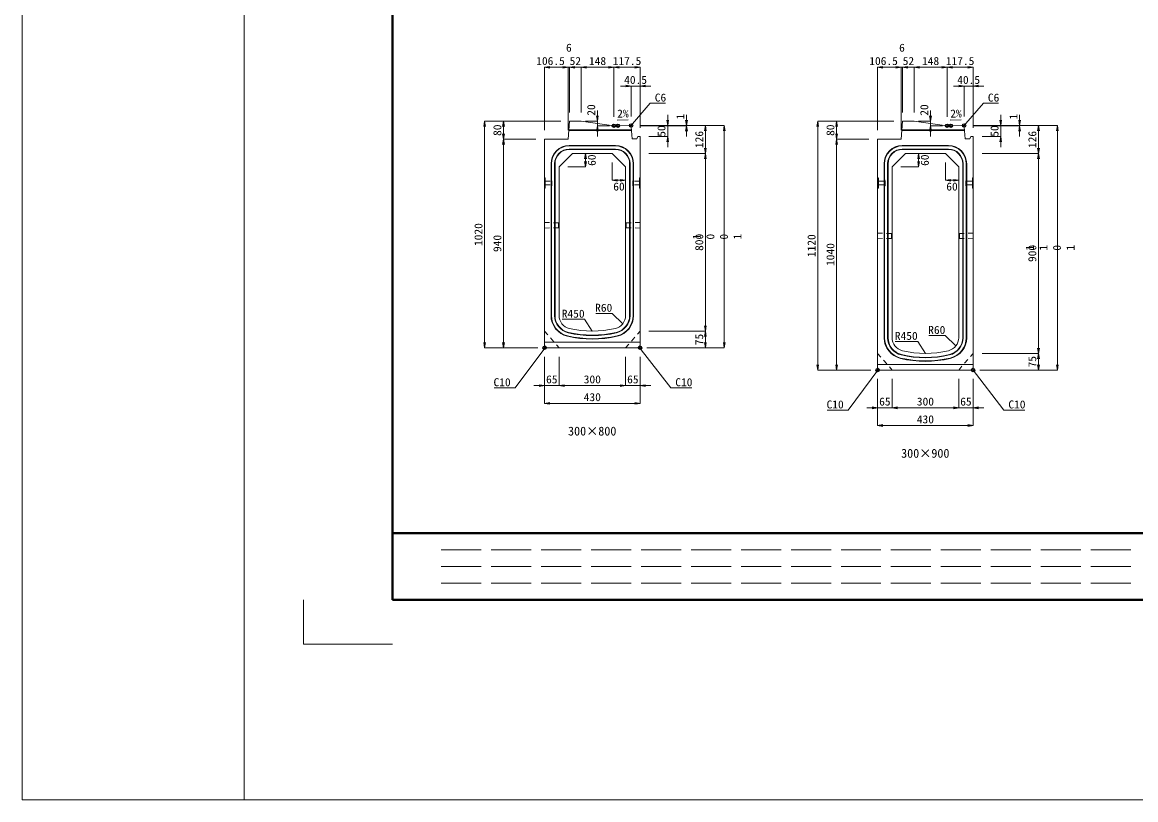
# Model space of a CAD drawing. Units: millimetres at full size; some dimension numbers follow another scale. Extents: x -1267 to 18002, y -8040 to 14480.
# Drawn here: x -1267 to 3747, y -8040 to -4539 of the extents above; entities that cross this region are included whole.
import ezdxf
from ezdxf.enums import TextEntityAlignment as Align

# ---------------------------------------------------------------- set-up
doc = ezdxf.new("R2010")
doc.units = ezdxf.units.MM
doc.header["$LTSCALE"] = 30
doc.header["$PDMODE"] = 32
doc.header["$PDSIZE"] = 15
doc.linetypes.add('DASHED', pattern=[7.5, 6, -1.5])
doc.linetypes.add('USER1', pattern=[1.35, 0.75, -0.6])
for name, color, linetype, lineweight in [('0_2', 7, 'Continuous', 13), ('Defpoints_3', 1, 'Continuous', 13), ('インサート', 3, 'USER1', 9), ('吊りマスター', 4, 'USER1', 9), ('図枠', 7, 'Continuous', 5), ('寸法線', 7, 'Continuous', 13), ('引出線', 4, 'Continuous', 13), ('本体', 2, 'Continuous', 13), ('目地', 132, 'Continuous', 5)]:
    doc.layers.add(name, color=color, linetype=linetype, lineweight=lineweight)
doc.layers.add('作業エリア', color=11, linetype='Continuous')
doc.layers.add('文字', color=7, linetype='Continuous')
doc.styles.add('ＭＳ 明朝', font='')
doc.styles.get('ＭＳ 明朝').set_extended_font_data('MS Mincho')

# ---------------------------------------------------------------- blocks, each defined once
blk = doc.blocks.new('open_arrow')
at = {"color": 0, "linetype": 'Continuous', "lineweight": -2}
blk.add_lwpolyline([(7.5, 1.25), (0, 0), (7.5, -1.25)], dxfattribs=at)

msp = doc.modelspace()

# ---------------------------------------------------------------- linework, layer by layer
at = {"layer": '0_2', "color": 5}
for p, q in [((-1267.22, 14480.25), (-1267.22, -8040.25)), ((-267.22, 14480.25), (-267.22, -8040.25)), ((-1267.22, -8040.25), (18001.66, -8040.25))]:
    msp.add_line(p, q, dxfattribs=at)
at = {"layer": 'Defpoints_3'}
for p, q in [((0, -7140.17), (0, -7340.17)), ((0, -7340.17), (400, -7340.17))]:
    msp.add_line(p, q, dxfattribs=at)
at = {"layer": 'インサート'}
for p, q in [((1088.2, -5254.75), (1115.2, -5254.75)), ((1088.2, -5254.75), (1088.2, -5271.75)), ((1118.2, -5250.75), (1115.2, -5250.75)), ((1115.2, -5250.75), (1115.2, -5275.75)), ((1118.2, -5275.75), (1118.2, -5250.75)), ((1481.8, -5250.75), (1484.8, -5250.75)), ((1481.8, -5275.75), (1481.8, -5250.75)), ((1484.8, -5250.75), (1484.8, -5275.75)), ((1511.8, -5254.75), (1484.8, -5254.75)), ((1511.8, -5254.75), (1511.8, -5271.75)), ((2588.2, -5254.75), (2615.2, -5254.75)), ((2588.2, -5254.75), (2588.2, -5271.75)), ((2618.2, -5250.75), (2615.2, -5250.75)), ((2615.2, -5250.75), (2615.2, -5275.75)), ((2618.2, -5275.75), (2618.2, -5250.75)), ((2981.8, -5250.75), (2984.8, -5250.75)), ((2981.8, -5275.75), (2981.8, -5250.75)), ((2984.8, -5250.75), (2984.8, -5275.75)), ((3011.8, -5254.75), (2984.8, -5254.75)), ((3011.8, -5254.75), (3011.8, -5271.75)), ((1088.2, -5271.75), (1115.2, -5271.75)), ((1115.2, -5275.75), (1118.2, -5275.75)), ((1484.8, -5275.75), (1481.8, -5275.75)), ((1511.8, -5271.75), (1484.8, -5271.75)), ((2588.2, -5271.75), (2615.2, -5271.75)), ((2615.2, -5275.75), (2618.2, -5275.75)), ((2984.8, -5275.75), (2981.8, -5275.75)), ((3011.8, -5271.75), (2984.8, -5271.75))]:
    msp.add_line(p, q, dxfattribs=at)
at = {"layer": '作業エリア'}
for p in [(1397.5, -5005.25), (1415, -5005.25), (1415, -5005.25), (1474.5, -5004.06), (2897.5, -5005.25), (2915, -5005.25), (2915, -5005.25), (2974.5, -5004.06), (1085, -6005.25), (1515, -6005.25), (2585, -6105.25), (3015, -6105.25)]:
    msp.add_point(p, dxfattribs=at)
at = {"layer": '吊りマスター'}
for p, q in [((1085, -5440.75), (1085, -5465.75)), ((1085, -5440.75), (1147, -5442.25)), ((1085, -5465.75), (1147, -5464.25)), ((1147, -5442.25), (1147, -5464.25)), ((1515, -5440.75), (1453, -5442.25)), ((1453, -5442.25), (1453, -5464.25)), ((1515, -5465.75), (1453, -5464.25)), ((1515, -5440.75), (1515, -5465.75)), ((2585, -5488.75), (2585, -5513.75)), ((2585, -5488.75), (2647, -5490.25)), ((2585, -5513.75), (2647, -5512.25)), ((2647, -5490.25), (2647, -5512.25)), ((3015, -5488.75), (2953, -5490.25)), ((2953, -5490.25), (2953, -5512.25)), ((3015, -5513.75), (2953, -5512.25)), ((3015, -5488.75), (3015, -5513.75))]:
    msp.add_line(p, q, dxfattribs=at)
at = {"layer": '図枠', "lineweight": 40}
for p, q in [((400, -7140.17), (400, -1600.17)), ((400, -6840.17), (8200, -6840.17)), ((400, -7140.17), (8200, -7140.17))]:
    msp.add_line(p, q, dxfattribs=at)
at = {"layer": '図枠', "linetype": 'DASHED', "lineweight": 9}
for p, q in [((3725, -6915.17), (600, -6915.17)), ((3725, -6990.17), (600, -6990.17)), ((3725, -7065.17), (600, -7065.17))]:
    msp.add_line(p, q, dxfattribs=at)
at = {"layer": '寸法線'}
for p, q in [((1085, -4741.71), (1191.5, -4741.71)), ((1085, -5025.25), (1085, -4741.71)), ((1167.5, -4741.71), (1221.5, -4741.71)), ((1191.5, -5025.25), (1191.5, -4741.71)), ((1191.5, -5025.25), (1191.5, -4741.71)), ((1197.5, -4741.71), (1297.5, -4741.71)), ((1197.5, -4945.25), (1197.5, -4741.71)), ((1197.5, -4945.25), (1197.5, -4741.71)), ((1249.5, -4945.25), (1249.5, -4741.71)), ((1249.5, -4741.71), (1397.5, -4741.71)), ((1249.5, -4945.25), (1249.5, -4741.71)), ((1397.5, -4741.71), (1515, -4741.71)), ((1397.5, -4965.25), (1397.5, -4741.71)), ((1397.5, -4965.25), (1397.5, -4741.71)), ((1515, -5014.06), (1515, -4741.71)), ((2585, -4741.71), (2691.5, -4741.71)), ((2585, -5025.25), (2585, -4741.71)), ((2667.5, -4741.71), (2721.5, -4741.71)), ((2691.5, -5025.25), (2691.5, -4741.71)), ((2691.5, -5025.25), (2691.5, -4741.71)), ((2697.5, -4741.71), (2797.5, -4741.71)), ((2697.5, -4945.25), (2697.5, -4741.71)), ((2697.5, -4945.25), (2697.5, -4741.71)), ((2749.5, -4945.25), (2749.5, -4741.71)), ((2749.5, -4741.71), (2897.5, -4741.71)), ((2749.5, -4945.25), (2749.5, -4741.71)), ((2897.5, -4741.71), (3015, -4741.71)), ((2897.5, -4965.25), (2897.5, -4741.71)), ((2897.5, -4965.25), (2897.5, -4741.71)), ((3015, -5014.06), (3015, -4741.71)), ((1426.5, -4826.71), (1563, -4826.71)), ((1474.5, -4964.06), (1474.5, -4826.71)), ((1515, -5014.06), (1515, -4826.71)), ((2926.5, -4826.71), (3063, -4826.71)), ((2974.5, -4964.06), (2974.5, -4826.71)), ((3015, -5014.06), (3015, -4826.71)), ((1322.83, -4937.25), (1322.83, -5053.25)), ((1639.33, -5102.06), (1639.33, -4956.06)), ((1724.33, -5053.25), (1724.33, -4956.06)), ((2822.83, -4937.25), (2822.83, -5053.25)), ((3139.33, -5102.06), (3139.33, -4956.06)), ((3224.33, -5053.25), (3224.33, -4956.06)), ((815.14, -6005.25), (815.14, -4985.25)), ((1157.5, -4985.25), (815.14, -4985.25)), ((900.14, -5065.25), (900.14, -4985.25)), ((1157.5, -4985.25), (900.14, -4985.25)), ((1269.5, -4985.25), (1322.83, -4985.25)), ((1377.5, -5005.25), (1322.83, -5005.25)), ((1514.5, -5004.06), (1894.33, -5004.06)), ((1514.5, -5004.06), (1809.33, -5004.06)), ((1514.5, -5004.06), (1724.33, -5004.06)), ((1514.5, -5004.06), (1639.33, -5004.06)), ((1514.5, -5005.25), (1724.33, -5005.25)), ((1809.33, -5130.25), (1809.33, -5004.06)), ((1894.33, -6005.25), (1894.33, -5004.06)), ((2315.14, -6105.25), (2315.14, -4985.25)), ((2657.5, -4985.25), (2315.14, -4985.25)), ((2400.14, -5065.25), (2400.14, -4985.25)), ((2657.5, -4985.25), (2400.14, -4985.25)), ((2769.5, -4985.25), (2822.83, -4985.25)), ((2877.5, -5005.25), (2822.83, -5005.25)), ((3014.5, -5004.06), (3394.33, -5004.06)), ((3014.5, -5004.06), (3309.33, -5004.06)), ((3014.5, -5004.06), (3224.33, -5004.06)), ((3014.5, -5004.06), (3139.33, -5004.06)), ((3014.5, -5005.25), (3224.33, -5005.25)), ((3309.33, -5130.25), (3309.33, -5004.06)), ((3394.33, -6105.25), (3394.33, -5004.06)), ((1555, -5054.06), (1639.33, -5054.06)), ((3055, -5054.06), (3139.33, -5054.06)), ((900.14, -6005.25), (900.14, -5065.25)), ((1045, -5065.25), (900.14, -5065.25)), ((1045, -5065.25), (900.14, -5065.25)), ((2400.14, -6105.25), (2400.14, -5065.25)), ((2545, -5065.25), (2400.14, -5065.25)), ((2545, -5065.25), (2400.14, -5065.25)), ((1250, -5130.25), (1269.29, -5130.25)), ((1269.29, -5190.25), (1269.29, -5130.25)), ((1555, -5130.25), (1809.33, -5130.25)), ((1555, -5130.25), (1809.33, -5130.25)), ((1809.33, -5930.25), (1809.33, -5130.25)), ((2750, -5130.25), (2769.29, -5130.25)), ((2769.29, -5190.25), (2769.29, -5130.25)), ((3055, -5130.25), (3309.33, -5130.25)), ((3055, -5130.25), (3309.33, -5130.25)), ((3309.33, -6030.25), (3309.33, -5130.25)), ((1190, -5190.25), (1269.29, -5190.25)), ((1390, -5170.25), (1390, -5250.98)), ((2690, -5190.25), (2769.29, -5190.25)), ((2890, -5170.25), (2890, -5250.98)), ((1390, -5250.98), (1450, -5250.98)), ((1450, -5230.25), (1450, -5250.98)), ((2890, -5250.98), (2950, -5250.98)), ((2950, -5230.25), (2950, -5250.98)), ((1555, -5930.25), (1809.33, -5930.25)), ((1555, -5930.25), (1809.33, -5930.25)), ((1809.33, -6005.25), (1809.33, -5930.25)), ((1055, -6005.25), (815.14, -6005.25)), ((1055, -6005.25), (900.14, -6005.25)), ((1545, -6005.25), (1809.33, -6005.25)), ((1545, -6005.25), (1894.33, -6005.25)), ((1085, -6045.25), (1085, -6175.25)), ((1085, -6045.25), (1085, -6255.25)), ((1150, -6045.25), (1150, -6175.25)), ((1150, -6045.25), (1150, -6175.25)), ((1450, -6045.25), (1450, -6175.25)), ((1450, -6045.25), (1450, -6175.25)), ((1515, -6045.25), (1515, -6175.25)), ((1515, -6045.25), (1515, -6255.25)), ((3055, -6030.25), (3309.33, -6030.25)), ((3055, -6030.25), (3309.33, -6030.25)), ((3309.33, -6105.25), (3309.33, -6030.25)), ((2555, -6105.25), (2315.14, -6105.25)), ((2555, -6105.25), (2400.14, -6105.25)), ((3045, -6105.25), (3309.33, -6105.25)), ((3045, -6105.25), (3394.33, -6105.25)), ((2585, -6145.25), (2585, -6275.25)), ((2585, -6145.25), (2585, -6355.25)), ((2650, -6145.25), (2650, -6275.25)), ((2650, -6145.25), (2650, -6275.25)), ((2950, -6145.25), (2950, -6275.25)), ((2950, -6145.25), (2950, -6275.25)), ((3015, -6145.25), (3015, -6275.25)), ((3015, -6145.25), (3015, -6355.25)), ((1037, -6175.25), (1198, -6175.25)), ((1150, -6175.25), (1450, -6175.25)), ((1402, -6175.25), (1563, -6175.25)), ((1085, -6255.25), (1515, -6255.25)), ((2537, -6275.25), (2698, -6275.25)), ((2650, -6275.25), (2950, -6275.25)), ((2902, -6275.25), (3063, -6275.25)), ((2585, -6355.25), (3015, -6355.25))]:
    msp.add_line(p, q, dxfattribs=at)
at = {"layer": '引出線'}
for points in [[(1471.75, -5007.11), (1561.18, -4903.58), (1629.52, -4903.58)], [(2971.75, -5007.11), (3061.18, -4903.58), (3129.52, -4903.58)], [(1412.69, -4979.44), (1461.4, -4978.47), (1412.66, -4979.44)], [(2912.69, -4979.44), (2961.4, -4978.47), (2912.66, -4979.44)], [(1437.07, -5896.93), (1389.78, -5849.99), (1315.11, -5849.99)], [(1300, -5930.25), (1265.29, -5876.66), (1164.28, -5876.66)], [(2937.07, -5996.93), (2889.78, -5949.99), (2815.11, -5949.99)], [(1090, -6000.25), (952.2, -6185.4), (857.52, -6185.4)], [(1510, -6000.25), (1653.67, -6185.4), (1748.34, -6185.4)], [(2800, -6030.25), (2765.29, -5976.66), (2664.28, -5976.66)], [(2590, -6100.25), (2452.2, -6285.4), (2357.52, -6285.4)], [(3010, -6100.25), (3153.67, -6285.4), (3248.34, -6285.4)]]:
    msp.add_lwpolyline(points, dxfattribs=at)
at = {"layer": '本体'}
for p, q in [((1191.5, -5065.25), (1197.5, -4985.25)), ((1197.5, -4985.25), (1249.5, -4985.25)), ((1249.5, -4985.25), (1396.17, -5005.07)), ((1415, -5005.25), (1398.85, -5005.25)), ((1468.5, -5004.18), (1415, -5005.25)), ((1468.5, -5004.18), (1475, -5010.04)), ((1475, -5010.04), (1479.5, -5064.06)), ((2691.5, -5065.25), (2697.5, -4985.25)), ((2697.5, -4985.25), (2749.5, -4985.25)), ((2749.5, -4985.25), (2896.17, -5005.07)), ((2915, -5005.25), (2898.85, -5005.25)), ((2968.5, -5004.18), (2915, -5005.25)), ((2968.5, -5004.18), (2975, -5010.04)), ((2975, -5010.04), (2979.5, -5064.06)), ((1479.5, -5064.06), (1500, -5064.06)), ((1500, -5064.06), (1505, -5054.06)), ((1505, -5054.06), (1515, -5054.06)), ((1515, -5995.25), (1515, -5054.06)), ((2979.5, -5064.06), (3000, -5064.06)), ((3000, -5064.06), (3005, -5054.06)), ((3005, -5054.06), (3015, -5054.06)), ((3015, -6095.25), (3015, -5054.06)), ((1085, -5065.25), (1085, -5995.25)), ((1085, -5065.25), (1191.5, -5065.25)), ((2585, -5065.25), (2585, -6095.25)), ((2585, -5065.25), (2691.5, -5065.25)), ((1150, -5190.25), (1210, -5130.25)), ((1210, -5130.25), (1390, -5130.25)), ((1390, -5130.25), (1450, -5190.25)), ((2650, -5190.25), (2710, -5130.25)), ((2710, -5130.25), (2890, -5130.25)), ((2890, -5130.25), (2950, -5190.25)), ((1150, -5190.25), (1150, -5859.72)), ((1450, -5859.72), (1450, -5190.25)), ((2650, -5190.25), (2650, -5959.72)), ((2950, -5959.72), (2950, -5190.25)), ((1085, -5995.25), (1095, -6005.25)), ((1095, -6005.25), (1505, -6005.25)), ((1505, -6005.25), (1515, -5995.25)), ((2585, -6095.25), (2595, -6105.25)), ((2595, -6105.25), (3005, -6105.25)), ((3005, -6105.25), (3015, -6095.25))]:
    msp.add_line(p, q, dxfattribs=at)
at = {"layer": '本体', "lineweight": 9}
for p, q in [((1085, -5238.75), (1088.2, -5240.75)), ((1088.2, -5240.75), (1088.2, -5285.75)), ((1515, -5238.75), (1511.8, -5240.75)), ((1511.8, -5240.75), (1511.8, -5285.75)), ((2585, -5238.75), (2588.2, -5240.75)), ((2588.2, -5240.75), (2588.2, -5285.75)), ((3015, -5238.75), (3011.8, -5240.75)), ((3011.8, -5240.75), (3011.8, -5285.75)), ((1088.2, -5285.75), (1085, -5287.75)), ((1511.8, -5285.75), (1515, -5287.75)), ((2588.2, -5285.75), (2585, -5287.75)), ((3011.8, -5285.75), (3015, -5287.75)), ((1085, -5980.25), (1515, -5980.25)), ((2585, -6080.25), (3015, -6080.25))]:
    msp.add_line(p, q, dxfattribs=at)
at = {"layer": '本体', "linetype": 'USER1', "lineweight": 9}
for p, q in [((1085, -5930.25), (1150, -6005.25)), ((1450, -6005.25), (1515, -5930.25)), ((2585, -6030.25), (2650, -6105.25)), ((2950, -6105.25), (3015, -6030.25))]:
    msp.add_line(p, q, dxfattribs=at)
at = {"layer": '本体'}
for centre, radius, start, end in [((1398.85, -4985.25), 20, 262.30395, 270), ((2898.85, -4985.25), 20, 262.30395, 270), ((1210, -5859.72), 60, 180, 256.65764), ((1390, -5859.72), 60, 283.34236, 0), ((1300, -5480.25), 450, 256.65764, 283.34236), ((2710, -5959.72), 60, 180, 256.65764), ((2890, -5959.72), 60, 283.34236, 0), ((2800, -5580.25), 450, 256.65764, 283.34236)]:
    msp.add_arc(centre, radius, start, end, dxfattribs=at)
at = {"layer": '目地'}
for p, q in [((1476.43, -5027.25), (1194.35, -5027.25)), ((1476.1, -5023.25), (1194.65, -5023.25)), ((2976.43, -5027.25), (2694.35, -5027.25)), ((2976.1, -5023.25), (2694.65, -5023.25)), ((1404, -5094.25), (1196, -5094.25)), ((1404, -5096.25), (1196, -5096.25)), ((1404, -5110.25), (1196, -5110.25)), ((1404, -5112.25), (1196, -5112.25)), ((2904, -5094.25), (2696, -5094.25)), ((2904, -5096.25), (2696, -5096.25)), ((2904, -5110.25), (2696, -5110.25)), ((2904, -5112.25), (2696, -5112.25)), ((1114, -5176.25), (1114, -5859.72)), ((1116, -5176.25), (1116, -5859.72)), ((1130, -5176.25), (1130, -5859.72)), ((1132, -5176.25), (1132, -5859.72)), ((1468, -5859.72), (1468, -5176.25)), ((1470, -5859.72), (1470, -5176.25)), ((1484, -5859.72), (1484, -5176.25)), ((1486, -5859.72), (1486, -5176.25)), ((2614, -5176.25), (2614, -5959.72)), ((2616, -5176.25), (2616, -5959.72)), ((2630, -5176.25), (2630, -5959.72)), ((2632, -5176.25), (2632, -5959.72)), ((2968, -5959.72), (2968, -5176.25)), ((2970, -5959.72), (2970, -5176.25)), ((2984, -5959.72), (2984, -5176.25)), ((2986, -5959.72), (2986, -5176.25))]:
    msp.add_line(p, q, dxfattribs=at)
for centre, radius, start, end in [((1196, -5176.25), 82, 90, 180), ((1196, -5176.25), 80, 90, 180), ((1196, -5176.25), 66, 90, 180), ((1196, -5176.25), 64, 90, 180), ((1404, -5176.25), 82, 0, 90), ((1404, -5176.25), 80, 0, 90), ((1404, -5176.25), 66, 0, 90), ((1404, -5176.25), 64, 0, 90), ((2696, -5176.25), 82, 90, 180), ((2696, -5176.25), 80, 90, 180), ((2696, -5176.25), 66, 90, 180), ((2696, -5176.25), 64, 90, 180), ((2904, -5176.25), 82, 0, 90), ((2904, -5176.25), 80, 0, 90), ((2904, -5176.25), 66, 0, 90), ((2904, -5176.25), 64, 0, 90), ((1210, -5859.72), 96, 180, 256.65764), ((1210, -5859.72), 94, 180, 256.65764), ((1210, -5859.72), 80, 180, 256.65764), ((1210, -5859.72), 78, 180, 256.65764), ((1390, -5859.72), 78, 283.34236, 0), ((1390, -5859.72), 80, 283.34236, 0), ((1390, -5859.72), 94, 283.34236, 0), ((1390, -5859.72), 96, 283.34236, 0), ((1300, -5480.25), 486, 256.65764, 283.34236), ((1300, -5480.25), 484, 256.65764, 283.34236), ((1300, -5480.25), 470, 256.65764, 283.34236), ((1300, -5480.25), 468, 256.65764, 283.34236), ((2710, -5959.72), 96, 180, 256.65764), ((2710, -5959.72), 94, 180, 256.65764), ((2710, -5959.72), 80, 180, 256.65764), ((2710, -5959.72), 78, 180, 256.65764), ((2890, -5959.72), 78, 283.34236, 0), ((2890, -5959.72), 80, 283.34236, 0), ((2890, -5959.72), 94, 283.34236, 0), ((2890, -5959.72), 96, 283.34236, 0), ((2800, -5580.25), 486, 256.65764, 283.34236), ((2800, -5580.25), 484, 256.65764, 283.34236), ((2800, -5580.25), 470, 256.65764, 283.34236), ((2800, -5580.25), 468, 256.65764, 283.34236)]:
    msp.add_arc(centre, radius, start, end, dxfattribs=at)

# ---------------------------------------------------------------- block references
at = {"layer": '寸法線', "xscale": 3.2, "yscale": 3.2}
for p in [(1085, -4741.71), (1197.5, -4741.71), (1249.5, -4741.71), (1249.5, -4741.71), (1397.5, -4741.71), (2585, -4741.71), (2697.5, -4741.71), (2749.5, -4741.71), (2749.5, -4741.71), (2897.5, -4741.71), (1515, -4826.71), (3015, -4826.71), (1390, -5250.98), (2890, -5250.98), (1150, -6175.25), (1150, -6175.25), (1515, -6175.25), (1085, -6255.25), (2650, -6275.25), (2650, -6275.25), (3015, -6275.25), (2585, -6355.25)]:
    msp.add_blockref('open_arrow', p, dxfattribs=at)
for p, rotation in [((1191.5, -4741.71), 180), ((1397.5, -4741.71), 180), ((1515, -4741.71), 180), ((2691.5, -4741.71), 180), ((2897.5, -4741.71), 180), ((3015, -4741.71), 180), ((1474.5, -4826.71), 180), ((2974.5, -4826.71), 180), ((1322.83, -4985.25), 90), ((2822.83, -4985.25), 90), ((815.14, -4985.25), 270), ((900.14, -4985.25), 270), ((1322.83, -5005.25), 270), ((1639.33, -5004.06), 90), ((1724.33, -5004.06), 90), ((1724.33, -5005.25), 270), ((1809.33, -5004.06), 270), ((1894.33, -5004.06), 270), ((2315.14, -4985.25), 270), ((2400.14, -4985.25), 270), ((2822.83, -5005.25), 270), ((3139.33, -5004.06), 90), ((3224.33, -5004.06), 90), ((3224.33, -5005.25), 270), ((3309.33, -5004.06), 270), ((3394.33, -5004.06), 270), ((900.14, -5065.25), 90), ((1639.33, -5054.06), 270), ((2400.14, -5065.25), 90), ((3139.33, -5054.06), 270), ((900.14, -5065.25), 270), ((1809.33, -5130.25), 90), ((2400.14, -5065.25), 270), ((3309.33, -5130.25), 90), ((1269.29, -5130.25), 270), ((1809.33, -5130.25), 270), ((2769.29, -5130.25), 270), ((3309.33, -5130.25), 270), ((1269.29, -5190.25), 90), ((2769.29, -5190.25), 90), ((1450, -5250.98), 180), ((2950, -5250.98), 180), ((1809.33, -5930.25), 90), ((1809.33, -5930.25), 270), ((815.14, -6005.25), 90), ((900.14, -6005.25), 90), ((1809.33, -6005.25), 90), ((1894.33, -6005.25), 90), ((3309.33, -6030.25), 90), ((3309.33, -6030.25), 270), ((2315.14, -6105.25), 90), ((2400.14, -6105.25), 90), ((3309.33, -6105.25), 90), ((3394.33, -6105.25), 90), ((1085, -6175.25), 180), ((1450, -6175.25), 180), ((1450, -6175.25), 180), ((1515, -6255.25), 180), ((2585, -6275.25), 180), ((2950, -6275.25), 180), ((2950, -6275.25), 180), ((3015, -6355.25), 180)]:
    msp.add_blockref('open_arrow', p, dxfattribs=dict(at, rotation=rotation))
at = {"layer": '引出線'}
for p, xscale, yscale, rotation in [((1412.69, -4979.44), 0.16, 0.16, 1.1), ((1471.75, -5007.11), 0.16, 0.16, 49.2), ((2912.69, -4979.44), 0.16, 0.16, 1.1), ((2971.75, -5007.11), 0.16, 0.16, 49.2), ((1437.07, -5896.93), 0.133, 0.133, 135.2), ((1300, -5930.25), 0.133, 0.133, 122.9), ((1090, -6000.25), 0.16, 0.16, 233.3), ((1510, -6000.25), 0.16, 0.16, 307.8), ((2937.07, -5996.93), 0.133, 0.133, 135.2), ((2800, -6030.25), 0.133, 0.133, 122.9), ((2590, -6100.25), 0.16, 0.16, 233.3), ((3010, -6100.25), 0.16, 0.16, 307.8)]:
    msp.add_blockref('open_arrow', p, dxfattribs=dict(at, xscale=xscale, yscale=yscale, rotation=rotation))

# ---------------------------------------------------------------- texts
at = {"layer": '寸法線', "style": 'ＭＳ 明朝', "width": 1.05}
for s, p in [('6', (1194.5, -4653.71)), ('6', (2694.5, -4653.71)), ('106.5', (1111.72, -4713.71)), ('52', (1223.5, -4713.71)), ('148', (1323.5, -4713.71)), ('117.5', (1456.25, -4713.71)), ('106.5', (2611.72, -4713.71)), ('52', (2723.5, -4713.71)), ('148', (2823.5, -4713.71)), ('117.5', (2956.25, -4713.71)), ('40.5', (1494.75, -4798.71)), ('40.5', (2994.75, -4798.71)), ('60', (1420, -5278.98)), ('60', (2920, -5278.98)), ('65', (1117.5, -6147.25)), ('300', (1300, -6147.25)), ('65', (1482.5, -6147.25)), ('430', (1300, -6227.25)), ('65', (2617.5, -6247.25)), ('300', (2800, -6247.25)), ('65', (2982.5, -6247.25)), ('430', (2800, -6327.25))]:
    msp.add_text(s, height=36.03, dxfattribs=at).set_placement(p, align=Align.MIDDLE_CENTER)
for s, p in [('20', (1294.83, -4934.34)), ('20', (2794.83, -4934.34)), ('1', (1696.33, -4963.78)), ('1', (3196.33, -4963.78)), ('80', (872.14, -5025.25)), ('50', (1611.33, -5029.06)), ('80', (2372.14, -5025.25)), ('50', (3111.33, -5029.06)), ('126', (1781.33, -5067.16)), ('126', (3281.33, -5067.16)), ('60', (1297.29, -5160.25)), ('60', (2797.29, -5160.25)), ('1020', (787.14, -5495.25)), ('940', (872.14, -5535.25)), ('800', (1781.33, -5530.25)), ('1120', (2287.14, -5545.25)), ('1040', (2372.14, -5585.25)), ('900', (3281.33, -5580.25)), ('75', (1781.33, -5967.75)), ('75', (3281.33, -6067.75))]:
    msp.add_text(s, height=36.03, rotation=90, dxfattribs=at).set_placement(p, align=Align.MIDDLE_CENTER)
for s, p in [('1', (1799.37, -5517.62)), ('0', (1860.39, -5517.62)), ('0', (1921.41, -5517.62)), ('1', (1982.43, -5517.62)), ('1', (3299.37, -5567.62)), ('1', (3360.39, -5567.62)), ('0', (3421.41, -5567.62)), ('1', (3482.43, -5567.62))]:
    msp.add_text(s, height=36.03, rotation=90, dxfattribs=at).set_placement(p, align=Align.BOTTOM_LEFT)
at = {"layer": '引出線', "style": 'ＭＳ 明朝', "width": 1.05}
for s, p in [('C6', (1581.18, -4860.38)), ('C6', (3081.18, -4860.38)), ('C10', (1673.67, -6142.2)), ('C10', (3173.67, -6242.2))]:
    msp.add_text(s, height=36.03, dxfattribs=at).set_placement(p, align=Align.TOP_LEFT)
for p in [(1411.72, -4932.55), (2911.72, -4932.55)]:
    msp.add_text('2%', height=36.03, rotation=1.146, dxfattribs=at).set_placement(p, align=Align.TOP_LEFT)
for s, p in [('R60', (1389.78, -5806.79)), ('R450', (1265.29, -5833.46)), ('R60', (2889.78, -5906.79)), ('R450', (2765.29, -5933.46)), ('C10', (932.2, -6142.2)), ('C10', (2432.2, -6242.2))]:
    msp.add_text(s, height=36.03, dxfattribs=at).set_placement(p, align=Align.TOP_RIGHT)
at = {"layer": '文字', "style": 'ＭＳ 明朝'}
for s, p in [('300×800', (1299.52, -6380.22)), ('300×900', (2799.52, -6480.22))]:
    msp.add_text(s, height=40.03, dxfattribs=at).set_placement(p, align=Align.MIDDLE_CENTER)

doc.saveas('drawing.dxf')
